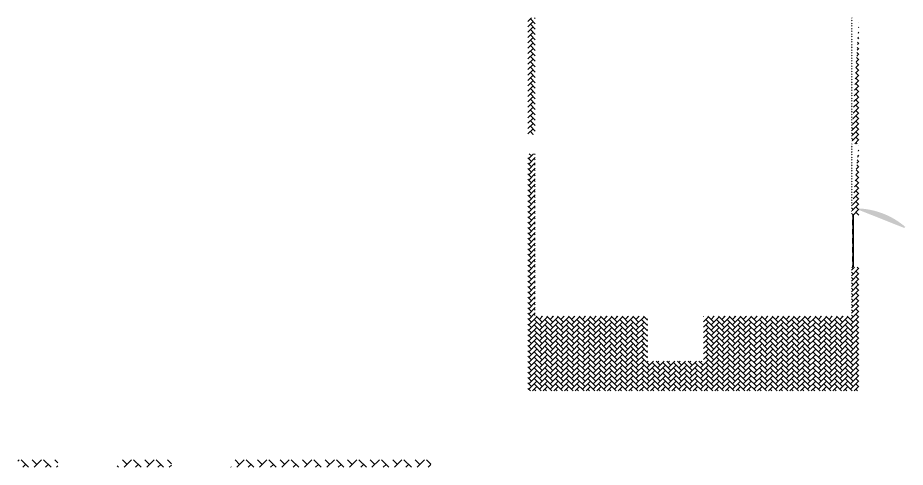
# Model space of a CAD drawing. Header units: inches. Extents: x -4705 to 38647, y 7098 to 31800.
# Drawn here: x 29732 to 38647, y 7948 to 12465 of the extents above; entities that cross this region are included whole.
import ezdxf

# ---------------------------------------------------------------- set-up
doc = ezdxf.new("R2010")
doc.units = ezdxf.units.IN
doc.header["$LTSCALE"] = 10
doc.header["$MEASUREMENT"] = 0
doc.layers.get('0').update_dxf_attribs({"lineweight": 0})
pattern_1 = [(45, (45748.72276781707, 18430.62390306485), (5.3e-15, 53.88153672641492), [114.3, -38.1]), (135, (45775.66351781706, 18457.56465306485), (5.3e-15, 53.88153672641492), [114.3, -38.1])]

msp = doc.modelspace()

# ---------------------------------------------------------------- hatches: boundary and pattern name
at = {"lineweight": 0}
h = msp.add_hatch(dxfattribs=at)
h.set_pattern_fill('AR-HBONE', color=256, scale=0.375, style=0)
h.set_pattern_definition([(45, (3360.774787611765, 24792.64138284934), (5.3e-15, 53.88153672641492), [114.3, -38.1]), (135, (3387.71553761176, 24819.58213284934), (5.3e-15, 53.88153672641492), [114.3, -38.1])])
h.paths.add_polyline_path([(34930.99692530091, 12464.99626589216), (34855.99692530091, 12464.99626589216), (34855.99692530091, 11293.21612457339), (34930.99692530091, 11293.21612457339)])
h = msp.add_hatch(dxfattribs=at)
h.set_pattern_fill('AR-HBONE', color=256, scale=0.375, style=0)
h.set_pattern_definition(pattern_1)
edge = h.paths.add_edge_path()
edge.add_line((38113.76031601573, 12464.99626589217), (38181.89186988746, 12464.99626589217))
edge.add_line((38106.89186988746, 12464.99626589216), (38106.89186988745, 11199.55876439216))
edge.add_line((38181.89186988746, 12464.99626589216), (38181.89186988746, 11199.55876439216))
edge.add_line((38106.89186988745, 11199.55876439216), (38106.89186988745, 10481.26104995193))
edge.add_line((38181.89186988746, 11199.55876439216), (38181.89186988746, 10481.26104995193))
edge.add_line((38181.89186988746, 10481.26104995193), (38106.89186988745, 10481.26104995193))
edge.add_line((38129.39186988746, 10481.26104995193), (38114.39186988746, 10481.26104995193))
h = msp.add_hatch(dxfattribs=at)
h.set_pattern_fill('AR-HBONE', color=256, scale=0.375, style=0)
h.set_pattern_definition(pattern_1)
h.paths.add_polyline_path([(38181.89186988746, 9957.277515142165), (38106.89186988745, 9957.277515142165), (38106.89186988746, 9464.996265892165), (36619.6219253009, 9464.996265892165), (36619.6219253009, 9014.996265892165), (36057.12192530091, 9014.996265892165), (36057.12192530091, 9464.996265892165), (34930.99692530091, 9464.996265892165), (34930.99692530091, 9957.277515142165), (34930.99692530091, 11097.95558439779), (34855.99692530091, 11097.95558439779), (34855.99692530091, 9957.277515142165), (34855.99692530091, 8714.996265892165), (38181.89186988746, 8714.996265892165)])
h = msp.add_hatch(dxfattribs=at)
h.set_pattern_fill('EARTH', color=256, scale=0.375, style=0)
h.set_pattern_definition([(0, (18561.67581045349, 18201.67105071018), (2.381249999999999, 2.381249999999999), [2.381249999999999, -2.381249999999999]), (0, (18561.67581045349, 18202.56401946019), (2.381249999999999, 2.381249999999999), [2.381249999999999, -2.381249999999999]), (0, (18561.67581045349, 18203.45698821018), (2.381249999999999, 2.381249999999999), [2.381249999999999, -2.381249999999999]), (90, (18561.97346670349, 18203.75464446019), (-2.381249999999999, 2.381249999999999), [2.381249999999999, -2.381249999999999]), (90, (18562.8664354535, 18203.75464446019), (-2.381249999999999, 2.381249999999999), [2.381249999999999, -2.381249999999999]), (90, (18563.75940420349, 18203.75464446019), (-2.381249999999999, 2.381249999999999), [2.381249999999999, -2.381249999999999])])
edge = h.paths.add_edge_path()
edge.add_line((38181.89186988746, 10548.47013994342), (38181.89186988746, 10533.45372378696))
edge.add_arc((38146.37747806177, 9782.031987861905), 767.2605248498544, 49.28704358949089, 87.3469870991327)
edge.add_arc((38146.37747806177, 9782.031987861905), 752.2605248498544, 49.28704358949089, 87.3469870991327)
edge.add_line((38646.83836680076, 10363.60538119714), (38637.05431941665, 10352.23557834988))
h = msp.add_hatch(dxfattribs=at)
h.set_pattern_fill('AR-PARQ1', color=256, scale=0.15, style=0)
h.set_pattern_definition([(90, (45748.72276781707, 18430.62390306485), (-45.72, 45.72), [45.72, -45.72]), (90, (45756.34276781706, 18430.62390306485), (-45.72, 45.72), [45.72, -45.72]), (90, (45763.96276781706, 18430.62390306485), (-45.72, 45.72), [45.72, -45.72]), (90, (45771.58276781707, 18430.62390306485), (-45.72, 45.72), [45.72, -45.72]), (90, (45779.20276781707, 18430.62390306485), (-45.72, 45.72), [45.72, -45.72]), (90, (45786.82276781708, 18430.62390306485), (-45.72, 45.72), [45.72, -45.72]), (90, (45794.44276781707, 18430.62390306485), (-45.72, 45.72), [45.72, -45.72]), (0, (45748.72276781707, 18476.34390306485), (45.72, -45.72), [45.72, -45.72]), (0, (45748.72276781707, 18483.96390306485), (45.72, -45.72), [45.72, -45.72]), (0, (45748.72276781707, 18491.58390306485), (45.72, -45.72), [45.72, -45.72]), (0, (45748.72276781707, 18499.20390306485), (45.72, -45.72), [45.72, -45.72]), (0, (45748.72276781707, 18506.82390306485), (45.72, -45.72), [45.72, -45.72]), (0, (45748.72276781707, 18514.44390306485), (45.72, -45.72), [45.72, -45.72]), (0, (45748.72276781707, 18522.06390306485), (45.72, -45.72), [45.72, -45.72])])
h.paths.add_polyline_path([(38129.39186988746, 10481.26104995193), (38114.39186988746, 10481.26104995193), (38114.39186988746, 9957.277515142165), (38129.39186988746, 9957.277515142165)])
h = msp.add_hatch(dxfattribs=at)
h.set_pattern_fill('AR-HBONE', color=256, scale=20)
h.set_pattern_definition([(45, (0, 0), (8.9e-15, 113.1370849898476), [240, -80]), (135, (56.56854250000001, 56.56854250000001), (8.9e-15, 113.1370849898476), [240, -80])])
h.paths.add_polyline_path([(29732.41687551384, 8022.769445983284), (29732.41687551384, 7947.769445983285), (30136.5900503821, 7947.769445983283), (30136.5900503821, 8022.769445983284)])
h.paths.add_polyline_path([(31276.59005038214, 7947.769445983285), (31276.59005038214, 8022.769445983286), (30731.59005038209, 8022.769445983284), (30731.59005038209, 7947.769445983285)])
h.paths.add_polyline_path([(33882.41687551382, 7947.769445983283), (33882.41687551382, 8022.769445983288), (31871.59005038214, 8022.769445983286), (31871.59005038214, 7947.769445983285)])

doc.saveas('drawing.dxf')
